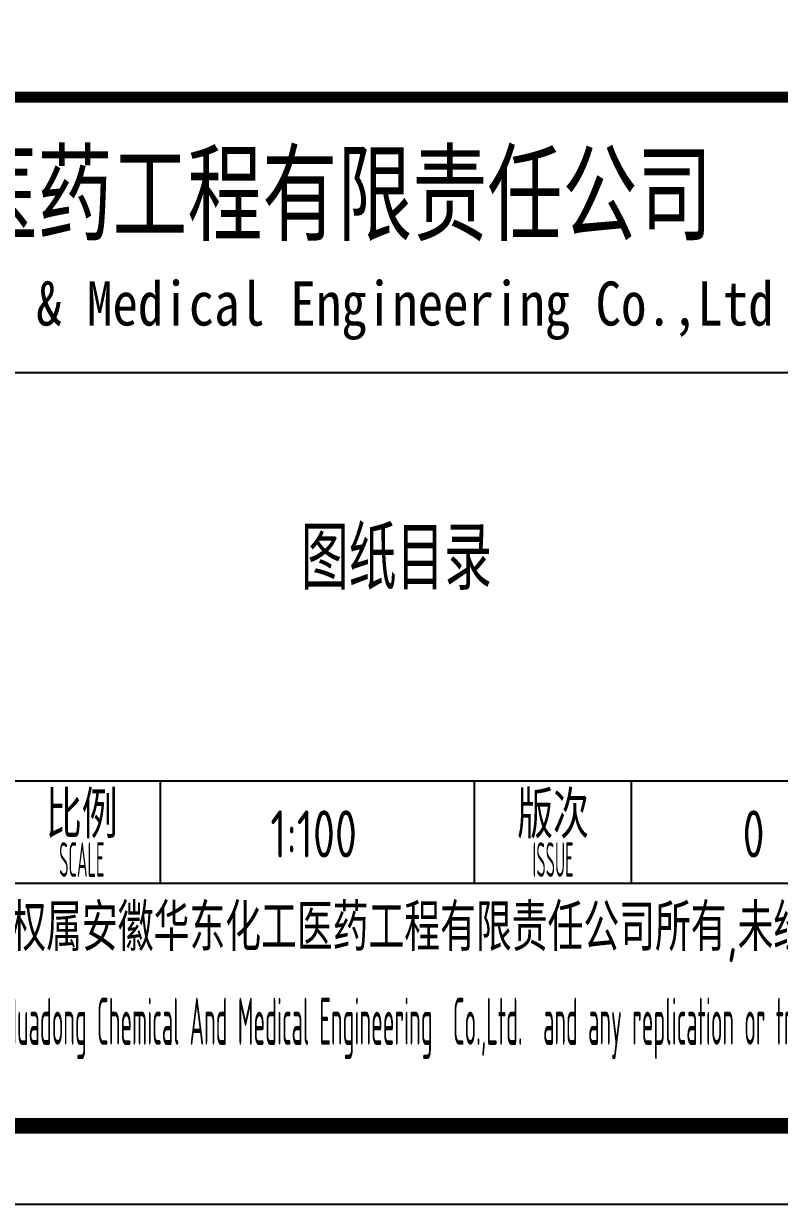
# Model space of a CAD drawing. Extents: x 4930511 to 5014611, y -422737 to -321054.
# Drawn here: x 4962647 to 4967458, y -350754 to -343241 of the extents above; entities that cross this region are included whole.
import ezdxf
from ezdxf.enums import TextEntityAlignment as Align

# ---------------------------------------------------------------- set-up
doc = ezdxf.new("R2010")
doc.units = 0
doc.header["$LTSCALE"] = 1000
doc.header["$MEASUREMENT"] = 0
doc.layers.get('0').update_dxf_attribs({"linetype": 'CONTINUOUS'})
doc.layers.add('TEXT', color=7, linetype='CONTINUOUS')
doc.layers.add('图框', color=255, linetype='CONTINUOUS')
doc.styles.add('sceie', font='sceie.shx', dxfattribs={"width": 0.7, "bigfont": 'sceic.shx'})
doc.styles.add('宋体', font='', dxfattribs={"width": 0.7})
doc.styles.get('宋体').set_extended_font_data('SimSun')

msp = doc.modelspace()

# ---------------------------------------------------------------- linework, layer by layer
for p, q in [((4957017.4, -345460), (4968017.4, -345460)), ((4962517.4, -348060), (4975017.4, -348060)), ((4963517.4, -348710), (4963517.4, -348060)), ((4965517.4, -348710), (4965517.4, -348060)), ((4966517.4, -348710), (4966517.4, -348060)), ((4957017.4, -348710), (4975017.4, -348710)), ((4957017.4, -350254.1), (4975017.4, -350254.1))]:
    msp.add_line(p, q)
at = {"const_width": 70}
msp.add_lwpolyline([(4975017.4, -343710), (4957017.4, -343710)], dxfattribs=at)
at = {"layer": '图框', "color": 0}
msp.add_lwpolyline([(4954517.4, -350754.1), (4954517.4, -321054.1), (4975517.4, -321054.1), (4975517.4, -350754.1)], close=True, dxfattribs=at)
at = {"layer": '图框', "color": 0, "const_width": 100}
msp.add_lwpolyline([(4957017.4, -350254.1), (4975017.4, -350254.1), (4975017.4, -321554.1), (4957017.4, -321554.1)], close=True, dxfattribs=at)

# ---------------------------------------------------------------- texts
for s, height, style, width, p in [('安徽华东化工医药工程有限责任公司', 500, '宋体', 0.7, (4963212.3, -344310)), ('Anhui Huadong Chemical & Medical Engineering Co.,Ltd', 280, '宋体', 0.85, (4963212.3, -345060)), ('比例', 300, 'sceie', 0.8, (4963017.4, -348260)), ('版次', 300, 'sceie', 0.8, (4966017.4, -348260)), ('0', 300, 'sceie', 0.8, (4967293.9, -348397)), ('SCALE', 220, 'sceie', 0.4, (4963017.4, -348560)), ('ISSUE', 220, 'sceie', 0.4, (4966017.4, -348560)), ('本文件专有权属安徽华东化工医药工程有限责任公司所有,未经许可不得复制或转让给第三方', 300, 'sceie', 0.8, (4966017.4, -349010)), ('The proprietary right of this document belongs to Anhui Huadong Chemical And Medical Engineering  Co.,Ltd.  and any replication or transfer to the 3rd. side is forbidden without its permission. ', 300, 'sceie', 0.4, (4965114.2, -349633.6))]:
    msp.add_text(s, height=height, dxfattribs=dict(style=style, width=width)).set_placement(p, align=Align.MIDDLE)
at = {"color": 0, "style": 'sceie', "width": 0.8}
msp.add_text('1:100', height=300, dxfattribs=at).set_placement((4964493.3, -348397), align=Align.MIDDLE)
at = {"layer": 'TEXT', "color": 0, "style": 'sceie', "width": 0.8}
msp.add_text('图纸目录', height=400, dxfattribs=at).set_placement((4965020.8, -346622.5), align=Align.MIDDLE)

doc.saveas('drawing.dxf')
